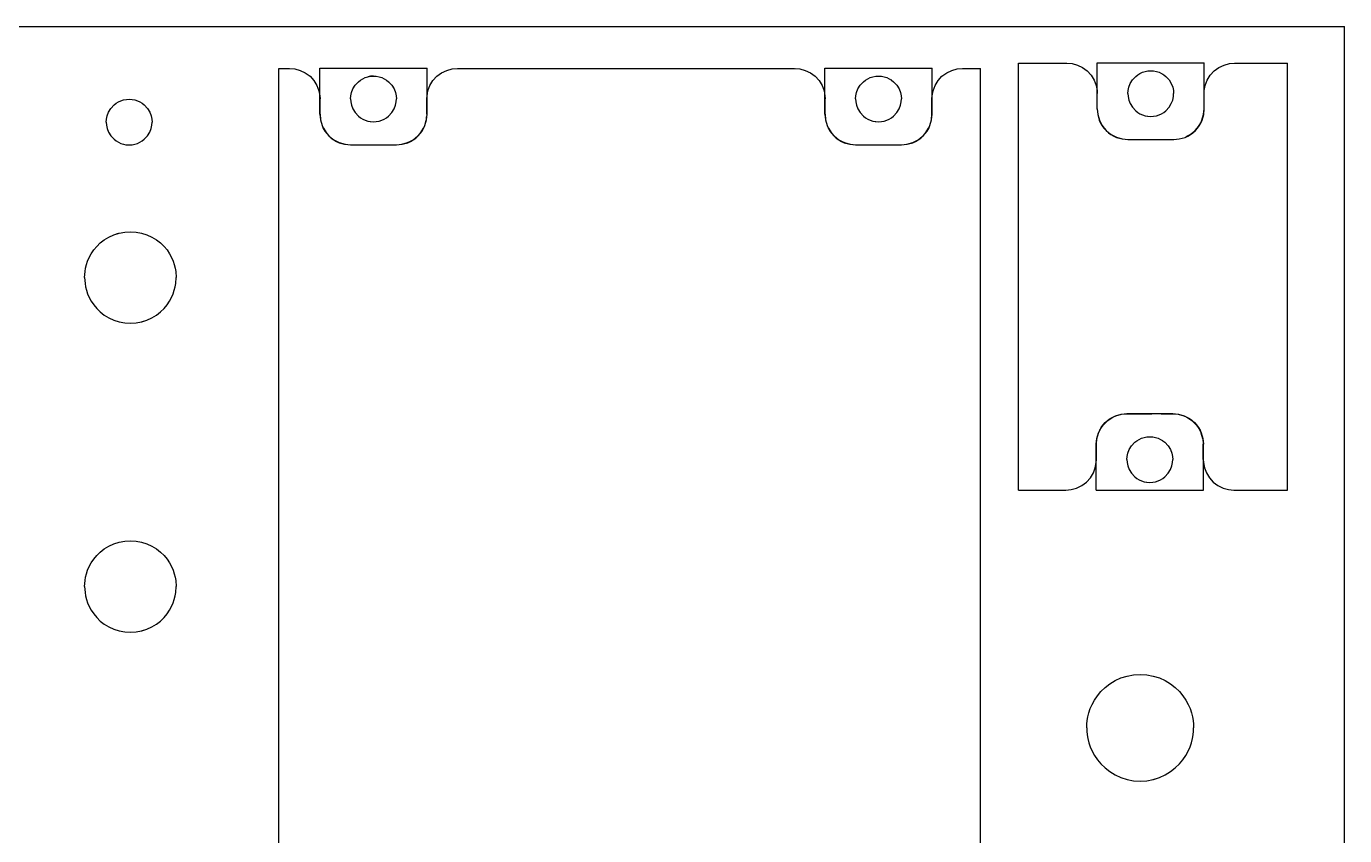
# Model space of a CAD drawing. Header units: millimetres. Extents: x -94 to 79, y -61 to 54.
# Drawn here: x -7.4 to 79, y 0.4 to 53.5 of the extents above; entities that cross this region are included whole.
import ezdxf

# ---------------------------------------------------------------- set-up
doc = ezdxf.new("R2010")
doc.units = ezdxf.units.MM
doc.linetypes.add('HIDDEN', pattern=[3, 2, -1])
doc.layers.add('HIDDEN', color=8, linetype='HIDDEN')
doc.layers.add('VISIBLE', color=7, linetype='Continuous')

msp = doc.modelspace()

# ---------------------------------------------------------------- linework, layer by layer
at = {"layer": 'HIDDEN', "flags": 128}
for points in [[(57.61, 51.104), (60.77, 51.104), (61.114, 51.074), (61.465, 50.979), (61.804, 50.816), (62.111, 50.587), (62.37, 50.304), (62.566, 49.983), (62.696, 49.643)], [(70.736, 50.816), (71.075, 50.979), (71.426, 51.074), (71.77, 51.104), (75.227, 51.104)], [(9.125, 50.755), (9.827, 50.755), (10.171, 50.725), (10.522, 50.63)], [(11.168, 50.238), (11.427, 49.954), (11.623, 49.633)], [(13.887, 49.175), (13.978, 49.412), (14.127, 49.655), (14.34, 49.885), (14.473, 49.988), (14.621, 50.078), (14.783, 50.153), (14.957, 50.208), (15.14, 50.243), (15.327, 50.255), (15.513, 50.243), (15.696, 50.208), (15.87, 50.153), (16.033, 50.078), (16.181, 49.988), (16.313, 49.885), (16.527, 49.655), (16.675, 49.412), (16.767, 49.175), (16.813, 48.954)], [(15.14, 50.243), (14.957, 50.208), (15.14, 50.243)], [(15.14, 50.243), (15.327, 50.255), (15.14, 50.243)], [(19.227, 49.954), (19.485, 50.238), (19.793, 50.467), (20.132, 50.63), (20.483, 50.725), (20.827, 50.755), (42.931, 50.755), (43.275, 50.725), (43.625, 50.63), (43.965, 50.467), (44.272, 50.238), (44.531, 49.954)], [(46.942, 48.954), (46.942, 48.954), (46.988, 49.175), (47.08, 49.412), (47.228, 49.655), (47.442, 49.885), (47.574, 49.988), (47.722, 50.078), (47.885, 50.153), (48.059, 50.208), (48.242, 50.243), (48.428, 50.255), (48.615, 50.243), (48.798, 50.208), (48.972, 50.153), (49.134, 50.078), (49.282, 49.988), (49.415, 49.885), (49.628, 49.655), (49.777, 49.412), (49.868, 49.175), (49.915, 48.954), (49.928, 48.755)], [(53.236, 50.63), (53.587, 50.725), (53.931, 50.755), (55.112, 50.755)], [(64.783, 49.303), (64.783, 49.303), (64.83, 49.524), (64.921, 49.761), (65.07, 50.004), (65.283, 50.234), (65.416, 50.337), (65.564, 50.428), (65.726, 50.502), (65.9, 50.558), (66.083, 50.592), (66.27, 50.604), (66.456, 50.592), (66.639, 50.558), (66.813, 50.502), (66.976, 50.428), (67.124, 50.337), (67.256, 50.234), (67.47, 50.004), (67.618, 49.761), (67.71, 49.524), (67.756, 49.303), (67.77, 49.104)], [(69.973, 49.983), (70.17, 50.304)], [(44.727, 49.633), (44.857, 49.294)], [(52.134, 49.633), (52.33, 49.954)], [(62.76, 49.304), (62.77, 49.104)], [(69.77, 49.104), (69.78, 49.304)], [(-1.668, 48.365), (-1.536, 48.468), (-1.388, 48.558)], [(-1.225, 48.633), (-1.051, 48.689), (-0.868, 48.723), (-0.682, 48.735), (-0.495, 48.723), (-0.312, 48.689), (-0.138, 48.633), (0.024, 48.558), (0.172, 48.468), (0.305, 48.365)], [(11.817, 48.954), (11.827, 48.755)], [(11.827, 47.755), (11.827, 48.755)], [(13.827, 48.755), (13.827, 48.755)], [(13.827, 48.755), (13.827, 48.755)], [(13.84, 48.954), (13.84, 48.954)], [(13.887, 49.175), (13.887, 49.175)], [(16.813, 48.954), (16.813, 48.954)], [(16.827, 48.755), (16.827, 48.755)], [(16.827, 48.755), (16.827, 48.755)], [(18.827, 48.755), (18.837, 48.954)], [(18.827, 47.755), (18.827, 48.755)], [(44.921, 48.954), (44.931, 48.755)], [(44.931, 47.755), (44.931, 48.755)], [(46.928, 48.755), (46.928, 48.755)], [(46.928, 48.755), (46.928, 48.755)], [(49.928, 48.755), (49.928, 48.755)], [(49.928, 48.755), (49.928, 48.755)], [(51.931, 48.755), (51.941, 48.954)], [(51.931, 47.755), (51.931, 48.755)], [(62.77, 48.104), (62.77, 49.104)], [(64.77, 49.104), (64.77, 49.104)], [(64.77, 49.104), (64.77, 49.104)], [(67.77, 49.104), (67.77, 49.104)], [(67.77, 49.104), (67.77, 49.104)], [(69.77, 48.104), (69.77, 49.104)], [(-2.122, 47.655), (-2.03, 47.892)], [(0.518, 48.135), (0.667, 47.892)], [(11.817, 47.745), (11.817, 47.745)], [(11.827, 47.755), (11.86, 47.391)], [(17.745, 45.978), (17.921, 46.081), (18.087, 46.202), (18.241, 46.34), (18.379, 46.494), (18.501, 46.66), (18.603, 46.836), (18.686, 47.018), (18.793, 47.391), (18.827, 47.755)], [(18.837, 47.745), (18.837, 47.745)], [(44.921, 47.745), (44.954, 47.381), (45.061, 47.008), (45.144, 46.826), (45.247, 46.65), (45.368, 46.484), (45.506, 46.33), (45.66, 46.192), (45.826, 46.071), (46.002, 45.968), (46.184, 45.885), (46.557, 45.778), (46.921, 45.745)], [(44.931, 47.755), (44.964, 47.391)], [(49.941, 45.745), (50.305, 45.778), (50.677, 45.885), (50.859, 45.968), (51.035, 46.071), (51.201, 46.192), (51.355, 46.33), (51.493, 46.484), (51.615, 46.65), (51.717, 46.826), (51.8, 47.008), (51.907, 47.381), (51.941, 47.745)], [(51.79, 47.018), (51.897, 47.391), (51.931, 47.755)], [(62.76, 48.094), (62.76, 48.094)], [(62.77, 48.104), (62.803, 47.74)], [(62.793, 47.73), (62.9, 47.358), (62.983, 47.175), (63.086, 47), (63.207, 46.833), (63.345, 46.68), (63.499, 46.541), (63.665, 46.42), (63.841, 46.318), (64.023, 46.235), (64.396, 46.127), (64.76, 46.094)], [(62.803, 47.74), (62.91, 47.368)], [(65.726, 47.706), (65.9, 47.65)], [(66.053, 47.621), (66.083, 47.616)], [(66.639, 47.65), (66.641, 47.651)], [(66.813, 47.706), (66.975, 47.781)], [(69.629, 47.368), (69.736, 47.74)], [(69.736, 47.74), (69.77, 48.104)], [(69.746, 47.73), (69.746, 47.73)], [(69.78, 48.094), (69.78, 48.094)], [(11.85, 47.381), (11.85, 47.381)], [(11.86, 47.391), (11.967, 47.018), (12.05, 46.836)], [(11.957, 47.008), (12.04, 46.826), (12.143, 46.65), (12.264, 46.484), (12.402, 46.33), (12.556, 46.192), (12.722, 46.071), (12.898, 45.968), (13.08, 45.885), (13.453, 45.778), (13.817, 45.745)], [(11.967, 47.018), (12.05, 46.836), (12.153, 46.66)], [(12.153, 46.66), (12.274, 46.494), (12.412, 46.34)], [(12.153, 46.66), (12.274, 46.494)], [(14.783, 47.356), (14.957, 47.301)], [(15.102, 47.274), (15.14, 47.266)], [(15.11, 47.272), (15.14, 47.266)], [(15.696, 47.301), (15.698, 47.301)], [(15.87, 47.356), (16.032, 47.431)], [(16.837, 45.745), (17.201, 45.778), (17.573, 45.885), (17.755, 45.968), (17.931, 46.071), (18.097, 46.192), (18.251, 46.33), (18.389, 46.484), (18.511, 46.65), (18.613, 46.826), (18.696, 47.008), (18.803, 47.381)], [(17.563, 45.895), (17.745, 45.978), (17.921, 46.081), (18.087, 46.202), (18.241, 46.34), (18.379, 46.494), (18.501, 46.66), (18.603, 46.836), (18.686, 47.018), (18.793, 47.391)], [(44.964, 47.391), (45.071, 47.018)], [(45.071, 47.018), (45.154, 46.836)], [(45.257, 46.66), (45.154, 46.836), (45.257, 46.66)], [(45.154, 46.836), (45.257, 46.66), (45.378, 46.494), (45.516, 46.34), (45.67, 46.202), (45.836, 46.081)], [(45.257, 46.66), (45.378, 46.494)], [(45.257, 46.66), (45.378, 46.494)], [(47.885, 47.356), (48.059, 47.301)], [(47.885, 47.356), (48.059, 47.301)], [(48.212, 47.272), (48.242, 47.266)], [(48.798, 47.301), (48.799, 47.301)], [(48.972, 47.356), (49.134, 47.431)], [(48.972, 47.356), (49.134, 47.431)], [(51.191, 46.202), (51.345, 46.34), (51.483, 46.494), (51.605, 46.66)], [(51.483, 46.494), (51.605, 46.66)], [(51.483, 46.494), (51.605, 46.66)], [(51.605, 46.66), (51.707, 46.836), (51.79, 47.018), (51.897, 47.391)], [(51.605, 46.66), (51.707, 46.836)], [(62.91, 47.368), (62.993, 47.185)], [(62.993, 47.185), (63.096, 47.01), (63.217, 46.843), (63.355, 46.69), (63.509, 46.551), (63.675, 46.43), (63.851, 46.328), (64.033, 46.245), (64.406, 46.137), (64.77, 46.104), (67.77, 46.104), (68.134, 46.137), (68.506, 46.245), (68.688, 46.328), (68.864, 46.43)], [(62.993, 47.185), (63.096, 47.01), (63.217, 46.843), (63.355, 46.69), (63.509, 46.551), (63.675, 46.43), (63.851, 46.328), (64.033, 46.245), (64.406, 46.137), (64.77, 46.104), (67.77, 46.104), (68.134, 46.137), (68.506, 46.245), (68.688, 46.328), (68.864, 46.43)], [(67.78, 46.094), (68.144, 46.127), (68.516, 46.235), (68.698, 46.318), (68.874, 46.42), (69.04, 46.541), (69.194, 46.68), (69.332, 46.833), (69.454, 47), (69.556, 47.175), (69.639, 47.358)], [(69.03, 46.551), (69.184, 46.69)], [(69.184, 46.69), (69.322, 46.843)], [(69.322, 46.843), (69.444, 47.01), (69.546, 47.185), (69.629, 47.368)], [(69.444, 47.01), (69.546, 47.185), (69.629, 47.368)], [(-1.225, 45.837), (-1.051, 45.781)], [(12.412, 46.34), (12.566, 46.202), (12.732, 46.081)], [(12.412, 46.34), (12.566, 46.202)], [(12.732, 46.081), (12.908, 45.978), (13.09, 45.895), (13.463, 45.788), (13.827, 45.755), (16.827, 45.755), (17.191, 45.788), (17.563, 45.895)], [(12.732, 46.081), (12.908, 45.978), (13.09, 45.895), (13.463, 45.788), (13.827, 45.755), (16.827, 45.755), (17.191, 45.788), (17.563, 45.895)], [(45.378, 46.494), (45.516, 46.34), (45.67, 46.202), (45.836, 46.081)], [(45.836, 46.081), (46.012, 45.978), (46.194, 45.895)], [(45.836, 46.081), (46.012, 45.978), (46.194, 45.895)], [(45.836, 46.081), (46.012, 45.978), (46.194, 45.895)], [(45.836, 46.081), (46.012, 45.978), (46.194, 45.895)], [(46.194, 45.895), (46.567, 45.788), (46.931, 45.755), (49.931, 45.755), (50.295, 45.788), (50.667, 45.895)], [(46.194, 45.895), (46.567, 45.788), (46.931, 45.755), (49.931, 45.755), (50.295, 45.788), (50.667, 45.895)], [(50.667, 45.895), (50.849, 45.978), (51.025, 46.081), (51.191, 46.202)], [(50.849, 45.978), (51.025, 46.081), (51.191, 46.202)], [(51.345, 46.34), (51.483, 46.494)], [(64.76, 46.094), (64.76, 46.094)], [(64.76, 46.094), (67.78, 46.094)], [(67.78, 46.094), (67.78, 46.094)], [(68.864, 46.43), (69.03, 46.551)], [(-0.898, 45.752), (-0.868, 45.747)], [(-0.312, 45.781), (-0.311, 45.782)], [(13.817, 45.745), (13.817, 45.745)], [(13.817, 45.745), (16.837, 45.745)], [(16.837, 45.745), (16.837, 45.745)], [(46.921, 45.745), (46.921, 45.745)], [(46.921, 45.745), (49.941, 45.745)], [(49.941, 45.745), (49.941, 45.745)], [(-3.004, 38.847), (-2.807, 39.083), (-2.576, 39.308), (-2.312, 39.514), (-2.015, 39.694), (-1.691, 39.844), (-1.342, 39.955), (-0.977, 40.024), (-0.604, 40.047)], [(-0.23, 40.024), (0.135, 39.955), (0.483, 39.844), (0.808, 39.694), (1.104, 39.514), (1.369, 39.308)], [(1.6, 39.083), (1.796, 38.847)], [(-3.405, 38.122), (-3.3, 38.362), (-3.168, 38.605)], [(-3.577, 37.446), (-3.54, 37.661)], [(2.333, 37.661), (2.37, 37.446)], [(-1.342, 34.14), (-0.977, 34.071)], [(0.135, 34.14), (0.138, 34.141)], [(0.483, 34.251), (0.808, 34.4)], [(63.159, 27.365), (63.298, 27.518), (63.451, 27.657), (63.618, 27.778), (63.793, 27.881)], [(63.159, 27.365), (63.298, 27.518), (63.451, 27.657)], [(63.451, 27.657), (63.618, 27.778)], [(63.451, 27.657), (63.618, 27.778)], [(63.609, 27.789), (63.783, 27.891)], [(63.618, 27.778), (63.793, 27.881), (63.976, 27.964)], [(63.618, 27.778), (63.793, 27.881), (63.976, 27.964)], [(63.793, 27.881), (63.976, 27.964)], [(63.793, 27.881), (63.976, 27.964)], [(63.827, 27.911), (63.966, 27.974)], [(63.976, 27.964), (64.348, 28.071), (64.712, 28.104), (67.712, 28.104), (68.076, 28.071)], [(63.976, 27.964), (64.348, 28.071)], [(63.976, 27.964), (64.348, 28.071)], [(64.348, 28.071), (64.712, 28.104), (67.712, 28.104), (68.076, 28.071), (68.448, 27.964)], [(68.076, 28.071), (68.448, 27.964)], [(68.076, 28.071), (68.448, 27.964)], [(68.448, 27.964), (68.631, 27.881)], [(68.448, 27.964), (68.631, 27.881)], [(68.448, 27.964), (68.631, 27.881)], [(68.448, 27.964), (68.631, 27.881)], [(68.631, 27.881), (68.806, 27.778)], [(68.631, 27.881), (68.806, 27.778)], [(68.631, 27.881), (68.806, 27.778)], [(68.631, 27.881), (68.806, 27.778)], [(68.641, 27.891), (68.768, 27.816)], [(68.806, 27.778), (68.973, 27.657), (69.126, 27.518)], [(68.806, 27.778), (68.973, 27.657), (68.806, 27.778)], [(68.816, 27.788), (68.955, 27.687)], [(62.712, 26.104), (62.745, 26.468), (62.852, 26.84)], [(62.745, 26.468), (62.852, 26.84)], [(62.852, 26.84), (62.935, 27.023), (63.038, 27.199)], [(62.852, 26.84), (62.935, 27.023)], [(62.852, 26.84), (62.935, 27.023)], [(62.925, 27.033), (63, 27.16)], [(62.935, 27.023), (63.038, 27.199)], [(62.935, 27.023), (63.038, 27.199)], [(63.028, 27.208), (63.129, 27.348)], [(63.038, 27.199), (63.159, 27.365)], [(63.038, 27.199), (63.159, 27.365)], [(63.038, 27.199), (63.159, 27.365)], [(69.126, 27.518), (69.265, 27.365), (69.386, 27.199)], [(69.126, 27.518), (69.265, 27.365)], [(69.265, 27.365), (69.386, 27.199)], [(69.265, 27.365), (69.386, 27.199)], [(69.386, 27.199), (69.489, 27.023)], [(69.386, 27.199), (69.489, 27.023)], [(69.386, 27.199), (69.489, 27.023)], [(69.386, 27.199), (69.489, 27.023)], [(69.397, 27.207), (69.499, 27.033)], [(69.489, 27.023), (69.572, 26.84), (69.679, 26.468), (69.572, 26.84)], [(69.489, 27.023), (69.572, 26.84)], [(69.489, 27.023), (69.572, 26.84)], [(69.519, 26.989), (69.582, 26.85)], [(62.712, 25.104), (62.712, 26.104)], [(64.725, 25.303), (64.772, 25.524), (64.864, 25.761), (65.012, 26.004), (65.226, 26.234), (65.358, 26.337), (65.506, 26.428), (65.669, 26.502), (65.843, 26.558), (66.025, 26.592), (66.212, 26.604), (66.399, 26.592), (66.581, 26.558), (66.755, 26.502), (66.918, 26.428), (67.066, 26.337), (67.198, 26.234), (67.412, 26.004), (67.56, 25.761), (67.652, 25.524), (67.699, 25.303), (67.712, 25.104)], [(69.679, 26.468), (69.712, 26.104)], [(69.712, 25.104), (69.712, 26.104)], [(62.702, 24.904), (62.712, 25.104)], [(64.712, 25.104), (64.712, 25.104)], [(64.712, 25.104), (64.712, 25.104)], [(64.725, 25.303), (64.725, 25.303)], [(67.712, 25.104), (67.712, 25.104)], [(67.712, 25.104), (67.712, 25.104)], [(69.712, 25.104), (69.722, 24.904)], [(65.669, 23.706), (65.843, 23.65)], [(65.995, 23.621), (66.025, 23.616)], [(66.581, 23.65), (66.583, 23.651)], [(66.755, 23.706), (66.918, 23.781)], [(62.702, 23.094), (69.722, 23.094)], [(71.017, 23.229), (71.368, 23.134)], [(-2.807, 18.811), (-2.576, 19.035)], [(-2.312, 19.241), (-2.015, 19.422), (-1.691, 19.571), (-1.342, 19.683)], [(-0.977, 19.751), (-0.604, 19.775)], [(-0.23, 19.751), (0.135, 19.683), (0.483, 19.571), (0.808, 19.422), (1.104, 19.241), (1.369, 19.035)], [(-3.3, 18.089), (-3.168, 18.333), (-3.004, 18.575)], [(2.093, 18.089), (2.197, 17.849)], [(2.333, 17.389), (2.37, 17.173), (2.396, 16.775)], [(-1.342, 13.867), (-0.977, 13.798)], [(0.135, 13.867), (0.138, 13.868)], [(0.483, 13.979), (0.808, 14.128)], [(63.585, 10.392), (63.931, 10.603), (64.31, 10.777)], [(64.717, 10.907), (65.143, 10.988), (65.578, 11.015), (66.014, 10.988), (66.44, 10.907)], [(66.846, 10.777), (67.225, 10.603), (67.571, 10.392), (67.88, 10.152)], [(62.778, 9.615), (63.008, 9.89), (63.277, 10.152)], [(68.149, 9.89), (68.378, 9.615), (68.569, 9.332)], [(62.31, 8.768), (62.432, 9.049)], [(68.724, 9.049), (68.846, 8.768)], [(62.109, 7.98), (62.152, 8.231), (62.218, 8.495)], [(66.846, 4.253), (67.225, 4.427)], [(64.717, 4.123), (65.143, 4.042)], [(66.44, 4.123), (66.444, 4.124)]]:
    msp.add_lwpolyline(points, dxfattribs=at)
at = {"layer": 'VISIBLE'}
for p, q in [((-93.822, 53.515), (78.978, 53.515)), ((-93.822, 53.515), (78.978, 53.515)), ((78.978, -49.885), (78.978, 53.515)), ((57.61, 23.104), (57.61, 51.104)), ((57.61, 51.104), (60.77, 51.104)), ((60.77, 51.104), (61.114, 51.074)), ((61.114, 51.074), (61.465, 50.979)), ((61.465, 50.979), (61.804, 50.816)), ((62.76, 48.094), (62.76, 51.114)), ((62.76, 51.114), (69.78, 51.114)), ((62.76, 51.114), (69.78, 51.114)), ((69.78, 48.094), (69.78, 51.114)), ((70.736, 50.816), (71.075, 50.979)), ((70.736, 50.816), (71.075, 50.979)), ((71.075, 50.979), (71.426, 51.074)), ((71.075, 50.979), (71.426, 51.074)), ((71.426, 51.074), (71.77, 51.104)), ((71.77, 51.104), (75.227, 51.104)), ((75.227, 23.104), (75.227, 51.104)), ((9.125, -57.721), (9.125, 50.755)), ((9.125, 50.755), (9.827, 50.755)), ((9.827, 50.755), (10.171, 50.725)), ((10.171, 50.725), (10.522, 50.63)), ((10.522, 50.63), (10.861, 50.467)), ((10.861, 50.467), (11.168, 50.238)), ((11.168, 50.238), (11.427, 49.954)), ((11.817, 47.745), (11.817, 50.765)), ((11.817, 50.765), (18.837, 50.765)), ((11.817, 50.765), (18.837, 50.765)), ((14.621, 50.078), (14.783, 50.153)), ((14.783, 50.153), (14.957, 50.208)), ((14.783, 50.153), (14.957, 50.208)), ((14.957, 50.208), (15.14, 50.243)), ((14.957, 50.208), (15.14, 50.243)), ((15.14, 50.243), (15.327, 50.255)), ((15.14, 50.243), (15.327, 50.255)), ((15.327, 50.255), (15.513, 50.243)), ((15.513, 50.243), (15.696, 50.208)), ((15.696, 50.208), (15.87, 50.153)), ((15.696, 50.208), (15.87, 50.153)), ((15.87, 50.153), (16.033, 50.078)), ((15.87, 50.153), (16.033, 50.078)), ((18.837, 47.745), (18.837, 50.765)), ((19.227, 49.954), (19.485, 50.238)), ((19.485, 50.238), (19.793, 50.467)), ((19.793, 50.467), (20.132, 50.63)), ((19.793, 50.467), (20.132, 50.63)), ((20.132, 50.63), (20.483, 50.725)), ((20.132, 50.63), (20.483, 50.725)), ((20.483, 50.725), (20.827, 50.755)), ((20.827, 50.755), (42.931, 50.755)), ((42.931, 50.755), (43.275, 50.725)), ((43.275, 50.725), (43.625, 50.63)), ((43.625, 50.63), (43.965, 50.467)), ((43.965, 50.467), (44.272, 50.238)), ((44.272, 50.238), (44.531, 49.954)), ((44.921, 47.745), (44.921, 50.765)), ((44.921, 50.765), (51.941, 50.765)), ((44.921, 50.765), (51.941, 50.765)), ((47.722, 50.078), (47.885, 50.153)), ((47.885, 50.153), (48.059, 50.208)), ((47.885, 50.153), (48.059, 50.208)), ((48.059, 50.208), (48.242, 50.243)), ((48.059, 50.208), (48.242, 50.243)), ((48.242, 50.243), (48.428, 50.255)), ((48.242, 50.243), (48.428, 50.255)), ((48.428, 50.255), (48.615, 50.243)), ((48.615, 50.243), (48.798, 50.208)), ((48.798, 50.208), (48.972, 50.153)), ((48.798, 50.208), (48.972, 50.153)), ((48.972, 50.153), (49.134, 50.078)), ((48.972, 50.153), (49.134, 50.078)), ((51.941, 47.745), (51.941, 50.765)), ((52.33, 49.954), (52.589, 50.238)), ((52.589, 50.238), (52.897, 50.467)), ((52.897, 50.467), (53.236, 50.63)), ((52.897, 50.467), (53.236, 50.63)), ((53.236, 50.63), (53.587, 50.725)), ((53.236, 50.63), (53.587, 50.725)), ((53.587, 50.725), (53.931, 50.755)), ((53.931, 50.755), (55.112, 50.755)), ((55.112, -57.721), (55.112, 50.755)), ((61.804, 50.816), (62.111, 50.587)), ((62.111, 50.587), (62.37, 50.304)), ((62.37, 50.304), (62.566, 49.983)), ((62.37, 50.304), (62.566, 49.983)), ((65.07, 50.004), (65.283, 50.234)), ((65.283, 50.234), (65.416, 50.337)), ((65.416, 50.337), (65.564, 50.428)), ((65.564, 50.428), (65.726, 50.502)), ((65.726, 50.502), (65.9, 50.558)), ((65.726, 50.502), (65.9, 50.558)), ((65.9, 50.558), (66.083, 50.592)), ((65.9, 50.558), (66.083, 50.592)), ((66.083, 50.592), (66.27, 50.604)), ((66.083, 50.592), (66.27, 50.604)), ((66.27, 50.604), (66.456, 50.592)), ((66.456, 50.592), (66.639, 50.558)), ((66.639, 50.558), (66.813, 50.502)), ((66.639, 50.558), (66.813, 50.502)), ((66.813, 50.502), (66.976, 50.428)), ((66.813, 50.502), (66.976, 50.428)), ((66.976, 50.428), (67.124, 50.337)), ((67.124, 50.337), (67.256, 50.234)), ((67.256, 50.234), (67.47, 50.004)), ((69.973, 49.983), (70.17, 50.304)), ((70.17, 50.304), (70.428, 50.587)), ((70.428, 50.587), (70.736, 50.816)), ((11.427, 49.954), (11.623, 49.633)), ((11.427, 49.954), (11.623, 49.633)), ((11.623, 49.633), (11.753, 49.294)), ((11.623, 49.633), (11.753, 49.294)), ((11.753, 49.294), (11.817, 48.954)), ((13.887, 49.175), (13.978, 49.412)), ((13.978, 49.412), (14.127, 49.655)), ((14.127, 49.655), (14.34, 49.885)), ((14.34, 49.885), (14.473, 49.988)), ((14.473, 49.988), (14.621, 50.078)), ((16.033, 50.078), (16.181, 49.988)), ((16.181, 49.988), (16.313, 49.885)), ((16.313, 49.885), (16.527, 49.655)), ((16.527, 49.655), (16.675, 49.412)), ((16.675, 49.412), (16.767, 49.175)), ((18.837, 48.954), (18.901, 49.294)), ((18.901, 49.294), (19.03, 49.633)), ((19.03, 49.633), (19.227, 49.954)), ((44.531, 49.954), (44.727, 49.633)), ((44.531, 49.954), (44.727, 49.633)), ((44.727, 49.633), (44.857, 49.294)), ((44.727, 49.633), (44.857, 49.294)), ((44.857, 49.294), (44.921, 48.954)), ((46.988, 49.175), (47.08, 49.412)), ((47.08, 49.412), (47.228, 49.655)), ((47.228, 49.655), (47.442, 49.885)), ((47.442, 49.885), (47.574, 49.988)), ((47.574, 49.988), (47.722, 50.078)), ((49.134, 50.078), (49.282, 49.988)), ((49.282, 49.988), (49.415, 49.885)), ((49.415, 49.885), (49.628, 49.655)), ((49.628, 49.655), (49.777, 49.412)), ((49.777, 49.412), (49.868, 49.175)), ((51.941, 48.954), (52.005, 49.294)), ((52.005, 49.294), (52.134, 49.633)), ((52.134, 49.633), (52.33, 49.954)), ((62.566, 49.983), (62.696, 49.643)), ((62.566, 49.983), (62.696, 49.643)), ((62.696, 49.643), (62.76, 49.304)), ((64.77, 49.104), (64.783, 49.303)), ((64.783, 49.303), (64.83, 49.524)), ((64.83, 49.524), (64.921, 49.761)), ((64.921, 49.761), (65.07, 50.004)), ((67.47, 50.004), (67.618, 49.761)), ((67.618, 49.761), (67.71, 49.524)), ((67.71, 49.524), (67.756, 49.303)), ((67.756, 49.303), (67.77, 49.104)), ((69.78, 49.304), (69.844, 49.643)), ((69.844, 49.643), (69.973, 49.983)), ((-1.668, 48.365), (-1.536, 48.468)), ((-1.536, 48.468), (-1.388, 48.558)), ((-1.388, 48.558), (-1.225, 48.633)), ((-1.225, 48.633), (-1.051, 48.689)), ((-1.225, 48.633), (-1.051, 48.689)), ((-1.051, 48.689), (-0.868, 48.723)), ((-1.051, 48.689), (-0.868, 48.723)), ((-0.868, 48.723), (-0.682, 48.735)), ((-0.868, 48.723), (-0.682, 48.735)), ((-0.682, 48.735), (-0.495, 48.723)), ((-0.495, 48.723), (-0.312, 48.689)), ((-0.312, 48.689), (-0.138, 48.633)), ((-0.312, 48.689), (-0.138, 48.633)), ((-0.138, 48.633), (0.024, 48.558)), ((-0.138, 48.633), (0.024, 48.558)), ((0.024, 48.558), (0.172, 48.468)), ((0.172, 48.468), (0.305, 48.365)), ((13.827, 48.755), (13.84, 48.954)), ((13.827, 48.755), (13.84, 48.555)), ((13.84, 48.954), (13.887, 49.175)), ((13.84, 48.555), (13.887, 48.335)), ((13.84, 48.555), (13.887, 48.335)), ((16.767, 49.175), (16.813, 48.954)), ((16.767, 48.335), (16.813, 48.555)), ((16.767, 48.335), (16.813, 48.555)), ((16.813, 48.954), (16.827, 48.755)), ((16.813, 48.555), (16.827, 48.755)), ((46.928, 48.755), (46.942, 48.954)), ((46.928, 48.755), (46.942, 48.555)), ((46.942, 48.954), (46.988, 49.175)), ((46.942, 48.555), (46.988, 48.335)), ((46.942, 48.555), (46.988, 48.335)), ((49.868, 49.175), (49.915, 48.954)), ((49.868, 48.335), (49.915, 48.555)), ((49.915, 48.954), (49.928, 48.755)), ((49.915, 48.555), (49.928, 48.755)), ((64.77, 49.104), (64.783, 48.905)), ((64.783, 48.905), (64.83, 48.684)), ((64.783, 48.905), (64.83, 48.684)), ((64.83, 48.684), (64.921, 48.447)), ((64.83, 48.684), (64.921, 48.447)), ((64.921, 48.447), (65.07, 48.204)), ((64.921, 48.447), (65.07, 48.204)), ((67.47, 48.204), (67.618, 48.447)), ((67.47, 48.204), (67.618, 48.447)), ((67.618, 48.447), (67.71, 48.684)), ((67.618, 48.447), (67.71, 48.684)), ((67.71, 48.684), (67.756, 48.905)), ((67.71, 48.684), (67.756, 48.905)), ((67.756, 48.905), (67.77, 49.104)), ((-2.168, 47.434), (-2.122, 47.655)), ((-2.122, 47.655), (-2.03, 47.892)), ((-2.03, 47.892), (-1.882, 48.135)), ((-1.882, 48.135), (-1.668, 48.365)), ((0.305, 48.365), (0.518, 48.135)), ((0.518, 48.135), (0.667, 47.892)), ((0.667, 47.892), (0.758, 47.655)), ((0.758, 47.655), (0.805, 47.434)), ((11.817, 47.745), (11.85, 47.381)), ((13.887, 48.335), (13.978, 48.097)), ((13.887, 48.335), (13.978, 48.097)), ((13.978, 48.097), (14.127, 47.855)), ((13.978, 48.097), (14.127, 47.855)), ((14.127, 47.855), (14.34, 47.624)), ((14.127, 47.855), (14.34, 47.624)), ((14.34, 47.624), (14.473, 47.522)), ((14.34, 47.624), (14.473, 47.522)), ((14.473, 47.522), (14.621, 47.431)), ((14.473, 47.522), (14.621, 47.431)), ((16.033, 47.431), (16.181, 47.522)), ((16.033, 47.431), (16.181, 47.522)), ((16.181, 47.522), (16.313, 47.624)), ((16.181, 47.522), (16.313, 47.624)), ((16.313, 47.624), (16.527, 47.855)), ((16.313, 47.624), (16.527, 47.855)), ((16.527, 47.855), (16.675, 48.097)), ((16.527, 47.855), (16.675, 48.097)), ((16.675, 48.097), (16.767, 48.335)), ((16.675, 48.097), (16.767, 48.335)), ((18.803, 47.381), (18.837, 47.745)), ((44.921, 47.745), (44.954, 47.381)), ((46.988, 48.335), (47.08, 48.097)), ((46.988, 48.335), (47.08, 48.097)), ((47.08, 48.097), (47.228, 47.855)), ((47.08, 48.097), (47.228, 47.855)), ((47.228, 47.855), (47.442, 47.624)), ((47.228, 47.855), (47.442, 47.624)), ((47.442, 47.624), (47.574, 47.522)), ((47.442, 47.624), (47.574, 47.522)), ((47.574, 47.522), (47.722, 47.431)), ((47.574, 47.522), (47.722, 47.431)), ((49.134, 47.431), (49.282, 47.522)), ((49.134, 47.431), (49.282, 47.522)), ((49.282, 47.522), (49.415, 47.624)), ((49.282, 47.522), (49.415, 47.624)), ((49.415, 47.624), (49.628, 47.855)), ((49.415, 47.624), (49.628, 47.855)), ((49.628, 47.855), (49.777, 48.097)), ((49.628, 47.855), (49.777, 48.097)), ((49.777, 48.097), (49.868, 48.335)), ((49.777, 48.097), (49.868, 48.335)), ((51.907, 47.381), (51.941, 47.745)), ((62.76, 48.094), (62.793, 47.73)), ((62.793, 47.73), (62.9, 47.358)), ((65.07, 48.204), (65.283, 47.974)), ((65.07, 48.204), (65.283, 47.974)), ((65.283, 47.974), (65.416, 47.871)), ((65.283, 47.974), (65.416, 47.871)), ((65.416, 47.871), (65.564, 47.781)), ((65.416, 47.871), (65.564, 47.781)), ((65.564, 47.781), (65.726, 47.706)), ((65.564, 47.781), (65.726, 47.706)), ((65.726, 47.706), (65.9, 47.65)), ((65.726, 47.706), (65.726, 47.706)), ((65.726, 47.706), (65.9, 47.65)), ((65.9, 47.65), (66.083, 47.616)), ((65.9, 47.65), (66.053, 47.621)), ((65.9, 47.65), (66.083, 47.616)), ((66.083, 47.616), (66.27, 47.604)), ((66.083, 47.616), (66.27, 47.604)), ((66.083, 47.616), (66.27, 47.604)), ((66.27, 47.604), (66.456, 47.616)), ((66.27, 47.604), (66.456, 47.616)), ((66.456, 47.616), (66.639, 47.65)), ((66.456, 47.616), (66.639, 47.65)), ((66.639, 47.65), (66.813, 47.706)), ((66.639, 47.65), (66.813, 47.706)), ((66.641, 47.651), (66.813, 47.706)), ((66.813, 47.706), (66.976, 47.781)), ((66.813, 47.706), (66.976, 47.781)), ((66.975, 47.781), (66.976, 47.781)), ((66.976, 47.781), (67.124, 47.871)), ((66.976, 47.781), (67.124, 47.871)), ((67.124, 47.871), (67.256, 47.974)), ((67.124, 47.871), (67.256, 47.974)), ((67.256, 47.974), (67.47, 48.204)), ((67.256, 47.974), (67.47, 48.204)), ((69.639, 47.358), (69.746, 47.73)), ((69.639, 47.358), (69.746, 47.73)), ((69.746, 47.73), (69.78, 48.094)), ((-2.182, 47.235), (-2.168, 47.434)), ((-2.182, 47.235), (-2.168, 47.036)), ((-2.168, 47.036), (-2.122, 46.815)), ((-2.122, 46.815), (-2.03, 46.578)), ((-2.122, 46.815), (-2.03, 46.578)), ((0.667, 46.578), (0.758, 46.815)), ((0.758, 46.815), (0.805, 47.036)), ((0.805, 47.434), (0.818, 47.235)), ((0.805, 47.036), (0.818, 47.235)), ((11.85, 47.381), (11.957, 47.008)), ((11.957, 47.008), (12.04, 46.826)), ((11.957, 47.008), (12.04, 46.826)), ((12.04, 46.826), (12.143, 46.65)), ((12.04, 46.826), (12.143, 46.65)), ((14.621, 47.431), (14.783, 47.356)), ((14.621, 47.431), (14.783, 47.356)), ((14.783, 47.356), (14.783, 47.356)), ((14.783, 47.356), (14.957, 47.301)), ((14.783, 47.356), (14.957, 47.301)), ((14.957, 47.301), (15.14, 47.266)), ((14.957, 47.301), (15.102, 47.274)), ((14.957, 47.301), (15.11, 47.272)), ((14.957, 47.301), (15.14, 47.266)), ((14.957, 47.301), (15.14, 47.266)), ((15.14, 47.266), (15.327, 47.255)), ((15.14, 47.266), (15.327, 47.255)), ((15.14, 47.266), (15.327, 47.255)), ((15.14, 47.266), (15.327, 47.255)), ((15.14, 47.266), (15.327, 47.255)), ((15.327, 47.255), (15.513, 47.266)), ((15.327, 47.255), (15.513, 47.266)), ((15.513, 47.266), (15.696, 47.301)), ((15.513, 47.266), (15.696, 47.301)), ((15.696, 47.301), (15.87, 47.356)), ((15.696, 47.301), (15.87, 47.356)), ((15.698, 47.301), (15.87, 47.356)), ((15.87, 47.356), (16.033, 47.431)), ((15.87, 47.356), (16.033, 47.431)), ((16.032, 47.431), (16.033, 47.431)), ((18.511, 46.65), (18.613, 46.826)), ((18.511, 46.65), (18.613, 46.826)), ((18.613, 46.826), (18.696, 47.008)), ((18.613, 46.826), (18.696, 47.008)), ((18.696, 47.008), (18.803, 47.381)), ((18.696, 47.008), (18.803, 47.381)), ((44.954, 47.381), (45.061, 47.008)), ((45.061, 47.008), (45.144, 46.826)), ((45.061, 47.008), (45.144, 46.826)), ((45.144, 46.826), (45.247, 46.65)), ((45.144, 46.826), (45.247, 46.65)), ((47.722, 47.431), (47.885, 47.356)), ((47.722, 47.431), (47.885, 47.356)), ((47.722, 47.431), (47.885, 47.356)), ((47.722, 47.431), (47.885, 47.356)), ((47.722, 47.431), (47.885, 47.356)), ((47.885, 47.356), (47.885, 47.356)), ((47.885, 47.356), (48.059, 47.301)), ((47.885, 47.356), (48.059, 47.301)), ((47.885, 47.356), (48.059, 47.301)), ((47.885, 47.356), (48.059, 47.301)), ((48.059, 47.301), (48.242, 47.266)), ((48.059, 47.301), (48.212, 47.272)), ((48.059, 47.301), (48.242, 47.266)), ((48.242, 47.266), (48.428, 47.255)), ((48.242, 47.266), (48.428, 47.255)), ((48.242, 47.266), (48.428, 47.255)), ((48.428, 47.255), (48.615, 47.266)), ((48.428, 47.255), (48.615, 47.266)), ((48.615, 47.266), (48.798, 47.301)), ((48.615, 47.266), (48.798, 47.301)), ((48.798, 47.301), (48.972, 47.356)), ((48.798, 47.301), (48.972, 47.356)), ((48.798, 47.301), (48.972, 47.356)), ((48.798, 47.301), (48.972, 47.356)), ((48.799, 47.301), (48.972, 47.356)), ((48.972, 47.356), (49.134, 47.431)), ((48.972, 47.356), (49.134, 47.431)), ((49.134, 47.431), (49.134, 47.431)), ((49.134, 47.431), (49.134, 47.431)), ((51.615, 46.65), (51.717, 46.826)), ((51.615, 46.65), (51.717, 46.826)), ((51.717, 46.826), (51.8, 47.008)), ((51.717, 46.826), (51.8, 47.008)), ((51.8, 47.008), (51.907, 47.381)), ((51.8, 47.008), (51.907, 47.381)), ((62.9, 47.358), (62.983, 47.175)), ((62.9, 47.358), (62.983, 47.175)), ((62.983, 47.175), (63.086, 47)), ((62.983, 47.175), (63.086, 47)), ((63.086, 47), (63.207, 46.833)), ((63.086, 47), (63.207, 46.833)), ((63.207, 46.833), (63.345, 46.68)), ((63.345, 46.68), (63.499, 46.541)), ((69.04, 46.541), (69.194, 46.68)), ((69.04, 46.541), (69.194, 46.68)), ((69.194, 46.68), (69.332, 46.833)), ((69.332, 46.833), (69.454, 47)), ((69.454, 47), (69.556, 47.175)), ((69.454, 47), (69.556, 47.175)), ((69.556, 47.175), (69.639, 47.358)), ((69.556, 47.175), (69.639, 47.358)), ((-2.03, 46.578), (-1.882, 46.335)), ((-2.03, 46.578), (-1.882, 46.335)), ((-1.882, 46.335), (-1.668, 46.105)), ((-1.668, 46.105), (-1.536, 46.002)), ((-1.668, 46.105), (-1.536, 46.002)), ((-1.536, 46.002), (-1.388, 45.911)), ((-1.536, 46.002), (-1.388, 45.911)), ((-1.388, 45.911), (-1.225, 45.837)), ((-1.388, 45.911), (-1.225, 45.837)), ((-1.225, 45.837), (-1.051, 45.781)), ((-1.225, 45.837), (-1.225, 45.837)), ((-1.225, 45.837), (-1.051, 45.781)), ((-0.312, 45.781), (-0.138, 45.837)), ((-0.312, 45.781), (-0.138, 45.837)), ((-0.311, 45.782), (-0.138, 45.837)), ((-0.138, 45.837), (0.024, 45.911)), ((-0.138, 45.837), (0.024, 45.911)), ((0.024, 45.911), (0.172, 46.002)), ((0.172, 46.002), (0.305, 46.105)), ((0.305, 46.105), (0.518, 46.335)), ((0.518, 46.335), (0.667, 46.578)), ((12.143, 46.65), (12.264, 46.484)), ((12.143, 46.65), (12.264, 46.484)), ((12.264, 46.484), (12.402, 46.33)), ((12.402, 46.33), (12.556, 46.192)), ((12.556, 46.192), (12.722, 46.071)), ((12.722, 46.071), (12.898, 45.968)), ((12.722, 46.071), (12.898, 45.968)), ((12.898, 45.968), (13.08, 45.885)), ((12.898, 45.968), (13.08, 45.885)), ((13.08, 45.885), (13.453, 45.778)), ((13.08, 45.885), (13.453, 45.778)), ((17.201, 45.778), (17.573, 45.885)), ((17.573, 45.885), (17.755, 45.968)), ((17.573, 45.885), (17.755, 45.968)), ((17.755, 45.968), (17.931, 46.071)), ((17.755, 45.968), (17.931, 46.071)), ((17.931, 46.071), (18.097, 46.192)), ((17.931, 46.071), (18.097, 46.192)), ((18.097, 46.192), (18.251, 46.33)), ((18.251, 46.33), (18.389, 46.484)), ((18.389, 46.484), (18.511, 46.65)), ((45.247, 46.65), (45.368, 46.484)), ((45.247, 46.65), (45.368, 46.484)), ((45.368, 46.484), (45.506, 46.33)), ((45.506, 46.33), (45.66, 46.192)), ((45.66, 46.192), (45.826, 46.071)), ((45.826, 46.071), (46.002, 45.968)), ((45.826, 46.071), (46.002, 45.968)), ((46.002, 45.968), (46.184, 45.885)), ((46.002, 45.968), (46.184, 45.885)), ((46.184, 45.885), (46.557, 45.778)), ((46.184, 45.885), (46.557, 45.778)), ((50.305, 45.778), (50.677, 45.885)), ((50.677, 45.885), (50.859, 45.968)), ((50.677, 45.885), (50.859, 45.968)), ((50.859, 45.968), (51.035, 46.071)), ((50.859, 45.968), (51.035, 46.071)), ((51.035, 46.071), (51.201, 46.192)), ((51.035, 46.071), (51.201, 46.192)), ((51.201, 46.192), (51.355, 46.33)), ((51.355, 46.33), (51.493, 46.484)), ((51.493, 46.484), (51.615, 46.65)), ((63.499, 46.541), (63.665, 46.42)), ((63.665, 46.42), (63.841, 46.318)), ((63.665, 46.42), (63.841, 46.318)), ((63.841, 46.318), (64.023, 46.235)), ((63.841, 46.318), (64.023, 46.235)), ((64.023, 46.235), (64.396, 46.127)), ((64.023, 46.235), (64.396, 46.127)), ((64.396, 46.127), (64.76, 46.094)), ((64.76, 46.094), (67.78, 46.094)), ((67.78, 46.094), (68.144, 46.127)), ((68.144, 46.127), (68.516, 46.235)), ((68.516, 46.235), (68.698, 46.318)), ((68.516, 46.235), (68.698, 46.318)), ((68.698, 46.318), (68.874, 46.42)), ((68.698, 46.318), (68.874, 46.42)), ((68.874, 46.42), (69.04, 46.541)), ((68.874, 46.42), (69.04, 46.541)), ((-1.051, 45.781), (-0.868, 45.747)), ((-1.051, 45.781), (-0.898, 45.752)), ((-1.051, 45.781), (-0.868, 45.747)), ((-0.868, 45.747), (-0.682, 45.735)), ((-0.868, 45.747), (-0.682, 45.735)), ((-0.868, 45.747), (-0.682, 45.735)), ((-0.682, 45.735), (-0.495, 45.747)), ((-0.682, 45.735), (-0.495, 45.747)), ((-0.495, 45.747), (-0.312, 45.781)), ((-0.495, 45.747), (-0.312, 45.781)), ((13.453, 45.778), (13.817, 45.745)), ((13.817, 45.745), (16.837, 45.745)), ((16.837, 45.745), (17.201, 45.778)), ((46.557, 45.778), (46.921, 45.745)), ((46.921, 45.745), (49.941, 45.745)), ((49.941, 45.745), (50.305, 45.778)), ((-2.015, 39.694), (-1.691, 39.844)), ((-1.691, 39.844), (-1.342, 39.955)), ((-1.342, 39.955), (-0.977, 40.024)), ((-1.342, 39.955), (-0.977, 40.024)), ((-0.977, 40.024), (-0.604, 40.047)), ((-0.977, 40.024), (-0.604, 40.047)), ((-0.604, 40.047), (-0.23, 40.024)), ((-0.23, 40.024), (0.135, 39.955)), ((0.135, 39.955), (0.483, 39.844)), ((0.135, 39.955), (0.483, 39.844)), ((0.483, 39.844), (0.808, 39.694)), ((0.483, 39.844), (0.808, 39.694)), ((-3.004, 38.847), (-2.807, 39.083)), ((-2.807, 39.083), (-2.576, 39.308)), ((-2.576, 39.308), (-2.312, 39.514)), ((-2.312, 39.514), (-2.015, 39.694)), ((0.808, 39.694), (1.104, 39.514)), ((1.104, 39.514), (1.369, 39.308)), ((1.369, 39.308), (1.6, 39.083)), ((1.6, 39.083), (1.796, 38.847)), ((-3.484, 37.887), (-3.405, 38.122)), ((-3.405, 38.122), (-3.3, 38.362)), ((-3.3, 38.362), (-3.168, 38.605)), ((-3.168, 38.605), (-3.004, 38.847)), ((1.796, 38.847), (1.96, 38.605)), ((1.96, 38.605), (2.093, 38.362)), ((2.093, 38.362), (2.197, 38.122)), ((2.197, 38.122), (2.276, 37.887)), ((-3.604, 37.047), (-3.577, 37.446)), ((-3.577, 37.446), (-3.54, 37.661)), ((-3.54, 37.661), (-3.484, 37.887)), ((2.276, 37.887), (2.333, 37.661)), ((2.333, 37.661), (2.37, 37.446)), ((2.37, 37.446), (2.396, 37.047)), ((-3.604, 37.047), (-3.577, 36.649)), ((-3.577, 36.649), (-3.54, 36.433)), ((-3.54, 36.433), (-3.484, 36.207)), ((2.276, 36.207), (2.333, 36.433)), ((2.333, 36.433), (2.37, 36.649)), ((2.37, 36.649), (2.396, 37.047)), ((-3.484, 36.207), (-3.405, 35.973)), ((-3.484, 36.207), (-3.405, 35.973)), ((-3.405, 35.973), (-3.3, 35.733)), ((-3.405, 35.973), (-3.3, 35.733)), ((-3.3, 35.733), (-3.168, 35.489)), ((-3.168, 35.489), (-3.004, 35.247)), ((1.796, 35.247), (1.96, 35.489)), ((1.796, 35.247), (1.96, 35.489)), ((1.96, 35.489), (2.093, 35.733)), ((1.96, 35.489), (2.093, 35.733)), ((2.093, 35.733), (2.197, 35.973)), ((2.197, 35.973), (2.276, 36.207)), ((-3.004, 35.247), (-2.807, 35.011)), ((-2.807, 35.011), (-2.576, 34.787)), ((-2.807, 35.011), (-2.576, 34.787)), ((-2.576, 34.787), (-2.312, 34.581)), ((-2.576, 34.787), (-2.312, 34.581)), ((-2.312, 34.581), (-2.015, 34.4)), ((-2.312, 34.581), (-2.015, 34.4)), ((0.808, 34.4), (1.104, 34.581)), ((0.808, 34.4), (1.104, 34.581)), ((1.104, 34.581), (1.369, 34.787)), ((1.369, 34.787), (1.6, 35.011)), ((1.6, 35.011), (1.796, 35.247)), ((-2.015, 34.4), (-1.691, 34.251)), ((-2.015, 34.4), (-1.691, 34.251)), ((-1.691, 34.251), (-1.342, 34.14)), ((-1.691, 34.251), (-1.342, 34.14)), ((-1.342, 34.14), (-0.977, 34.071)), ((-1.342, 34.14), (-1.342, 34.14)), ((-1.342, 34.14), (-0.977, 34.071)), ((-0.977, 34.071), (-0.604, 34.047)), ((-0.977, 34.071), (-0.604, 34.047)), ((-0.977, 34.071), (-0.604, 34.047)), ((-0.604, 34.047), (-0.23, 34.071)), ((-0.604, 34.047), (-0.23, 34.071)), ((-0.23, 34.071), (0.135, 34.14)), ((-0.23, 34.071), (0.135, 34.14)), ((0.135, 34.14), (0.483, 34.251)), ((0.135, 34.14), (0.483, 34.251)), ((0.138, 34.141), (0.483, 34.251)), ((0.483, 34.251), (0.808, 34.4)), ((0.483, 34.251), (0.808, 34.4)), ((0.808, 34.4), (0.808, 34.4)), ((63.288, 27.528), (63.441, 27.667)), ((63.288, 27.528), (63.441, 27.667)), ((63.441, 27.667), (63.608, 27.788)), ((63.441, 27.667), (63.608, 27.788)), ((63.608, 27.788), (63.783, 27.891)), ((63.608, 27.788), (63.783, 27.891)), ((63.608, 27.788), (63.609, 27.789)), ((63.783, 27.891), (63.966, 27.974)), ((63.783, 27.891), (63.966, 27.974)), ((63.783, 27.891), (63.827, 27.911)), ((63.966, 27.974), (64.338, 28.081)), ((63.966, 27.974), (64.338, 28.081)), ((63.966, 27.974), (64.338, 28.081)), ((64.338, 28.081), (64.702, 28.114)), ((64.338, 28.081), (64.702, 28.114)), ((64.702, 28.114), (64.702, 28.114)), ((64.702, 28.114), (67.722, 28.114)), ((64.702, 28.114), (67.722, 28.114)), ((67.722, 28.114), (67.722, 28.114)), ((67.722, 28.114), (68.086, 28.081)), ((67.722, 28.114), (68.086, 28.081)), ((68.086, 28.081), (68.458, 27.974)), ((68.086, 28.081), (68.458, 27.974)), ((68.458, 27.974), (68.641, 27.891)), ((68.458, 27.974), (68.641, 27.891)), ((68.458, 27.974), (68.641, 27.891)), ((68.641, 27.891), (68.816, 27.788)), ((68.641, 27.891), (68.816, 27.788)), ((68.768, 27.816), (68.816, 27.788)), ((68.816, 27.788), (68.983, 27.667)), ((68.816, 27.788), (68.983, 27.667)), ((68.955, 27.687), (68.983, 27.667)), ((68.983, 27.667), (69.136, 27.528)), ((68.983, 27.667), (69.136, 27.528)), ((62.735, 26.478), (62.842, 26.85)), ((62.735, 26.478), (62.842, 26.85)), ((62.842, 26.85), (62.925, 27.033)), ((62.842, 26.85), (62.925, 27.033)), ((62.842, 26.85), (62.925, 27.033)), ((62.925, 27.033), (63.028, 27.208)), ((62.925, 27.033), (63.028, 27.208)), ((63, 27.16), (63.028, 27.208)), ((63.028, 27.208), (63.149, 27.375)), ((63.028, 27.208), (63.149, 27.375)), ((63.129, 27.348), (63.149, 27.375)), ((63.149, 27.375), (63.288, 27.528)), ((63.149, 27.375), (63.288, 27.528)), ((69.136, 27.528), (69.275, 27.375)), ((69.136, 27.528), (69.275, 27.375)), ((69.275, 27.375), (69.396, 27.208)), ((69.275, 27.375), (69.396, 27.208)), ((69.396, 27.208), (69.397, 27.207)), ((69.396, 27.208), (69.499, 27.033)), ((69.396, 27.208), (69.499, 27.033)), ((69.499, 27.033), (69.582, 26.85)), ((69.499, 27.033), (69.519, 26.989)), ((69.499, 27.033), (69.582, 26.85)), ((69.582, 26.85), (69.689, 26.478)), ((69.582, 26.85), (69.689, 26.478)), ((69.582, 26.85), (69.689, 26.478)), ((62.702, 26.114), (62.735, 26.478)), ((62.702, 23.094), (62.702, 26.114)), ((64.864, 25.761), (65.012, 26.004)), ((65.012, 26.004), (65.226, 26.234)), ((65.226, 26.234), (65.358, 26.337)), ((65.358, 26.337), (65.506, 26.428)), ((65.506, 26.428), (65.669, 26.502)), ((65.669, 26.502), (65.843, 26.558)), ((65.669, 26.502), (65.843, 26.558)), ((65.843, 26.558), (66.025, 26.592)), ((65.843, 26.558), (66.025, 26.592)), ((66.025, 26.592), (66.212, 26.604)), ((66.025, 26.592), (66.212, 26.604)), ((66.212, 26.604), (66.399, 26.592)), ((66.399, 26.592), (66.581, 26.558)), ((66.581, 26.558), (66.755, 26.502)), ((66.581, 26.558), (66.755, 26.502)), ((66.755, 26.502), (66.918, 26.428)), ((66.755, 26.502), (66.918, 26.428)), ((66.918, 26.428), (67.066, 26.337)), ((67.066, 26.337), (67.198, 26.234)), ((67.198, 26.234), (67.412, 26.004)), ((67.412, 26.004), (67.56, 25.761)), ((69.689, 26.478), (69.722, 26.114)), ((69.722, 23.094), (69.722, 26.114)), ((64.712, 25.104), (64.725, 25.303)), ((64.712, 25.104), (64.725, 24.905)), ((64.725, 25.303), (64.772, 25.524)), ((64.772, 25.524), (64.864, 25.761)), ((67.56, 25.761), (67.652, 25.524)), ((67.652, 25.524), (67.699, 25.303)), ((67.699, 25.303), (67.712, 25.104)), ((67.699, 24.905), (67.712, 25.104)), ((62.312, 23.904), (62.509, 24.225)), ((62.312, 23.904), (62.509, 24.225)), ((62.509, 24.225), (62.638, 24.565)), ((62.509, 24.225), (62.638, 24.565)), ((62.638, 24.565), (62.702, 24.904)), ((64.725, 24.905), (64.772, 24.684)), ((64.772, 24.684), (64.864, 24.447)), ((64.772, 24.684), (64.864, 24.447)), ((64.864, 24.447), (65.012, 24.204)), ((64.864, 24.447), (65.012, 24.204)), ((65.012, 24.204), (65.226, 23.974)), ((65.012, 24.204), (65.226, 23.974)), ((67.198, 23.974), (67.412, 24.204)), ((67.198, 23.974), (67.412, 24.204)), ((67.412, 24.204), (67.56, 24.447)), ((67.412, 24.204), (67.56, 24.447)), ((67.56, 24.447), (67.652, 24.684)), ((67.56, 24.447), (67.652, 24.684)), ((67.652, 24.684), (67.699, 24.905)), ((67.652, 24.684), (67.699, 24.905)), ((69.722, 24.904), (69.786, 24.565)), ((69.722, 24.904), (69.786, 24.565)), ((69.786, 24.565), (69.915, 24.225)), ((69.915, 24.225), (70.112, 23.904)), ((69.915, 24.225), (70.112, 23.904)), ((61.407, 23.229), (61.746, 23.392)), ((61.407, 23.229), (61.746, 23.392)), ((61.746, 23.392), (62.054, 23.621)), ((61.746, 23.392), (62.054, 23.621)), ((62.054, 23.621), (62.312, 23.904)), ((62.054, 23.621), (62.312, 23.904)), ((65.226, 23.974), (65.358, 23.871)), ((65.226, 23.974), (65.358, 23.871)), ((65.358, 23.871), (65.506, 23.781)), ((65.358, 23.871), (65.506, 23.781)), ((65.506, 23.781), (65.669, 23.706)), ((65.506, 23.781), (65.669, 23.706)), ((65.669, 23.706), (65.843, 23.65)), ((65.669, 23.706), (65.669, 23.706)), ((65.669, 23.706), (65.843, 23.65)), ((65.843, 23.65), (66.025, 23.616)), ((65.843, 23.65), (65.995, 23.621)), ((65.843, 23.65), (66.025, 23.616)), ((66.025, 23.616), (66.212, 23.604)), ((66.025, 23.616), (66.212, 23.604)), ((66.025, 23.616), (66.212, 23.604)), ((66.212, 23.604), (66.399, 23.616)), ((66.212, 23.604), (66.399, 23.616)), ((66.399, 23.616), (66.581, 23.65)), ((66.399, 23.616), (66.581, 23.65)), ((66.581, 23.65), (66.755, 23.706)), ((66.581, 23.65), (66.755, 23.706)), ((66.583, 23.651), (66.755, 23.706)), ((66.755, 23.706), (66.918, 23.781)), ((66.755, 23.706), (66.918, 23.781)), ((66.918, 23.781), (67.066, 23.871)), ((66.918, 23.781), (67.066, 23.871)), ((66.918, 23.781), (66.918, 23.781)), ((67.066, 23.871), (67.198, 23.974)), ((67.066, 23.871), (67.198, 23.974)), ((70.112, 23.904), (70.37, 23.621)), ((70.112, 23.904), (70.37, 23.621)), ((70.37, 23.621), (70.678, 23.392)), ((70.37, 23.621), (70.678, 23.392)), ((70.678, 23.392), (71.017, 23.229)), ((70.678, 23.392), (71.017, 23.229)), ((70.678, 23.392), (71.017, 23.229)), ((57.61, 23.104), (60.712, 23.104)), ((57.61, 23.104), (60.712, 23.104)), ((60.712, 23.104), (61.056, 23.134)), ((60.712, 23.104), (61.056, 23.134)), ((61.056, 23.134), (61.407, 23.229)), ((61.056, 23.134), (61.407, 23.229)), ((62.702, 23.094), (69.722, 23.094)), ((71.017, 23.229), (71.368, 23.134)), ((71.017, 23.229), (71.368, 23.134)), ((71.368, 23.134), (71.368, 23.134)), ((71.368, 23.134), (71.712, 23.104)), ((71.368, 23.134), (71.712, 23.104)), ((71.712, 23.104), (75.227, 23.104)), ((71.712, 23.104), (75.227, 23.104)), ((-2.807, 18.811), (-2.576, 19.035)), ((-2.576, 19.035), (-2.312, 19.241)), ((-2.312, 19.241), (-2.015, 19.422)), ((-2.015, 19.422), (-1.691, 19.571)), ((-1.691, 19.571), (-1.342, 19.683)), ((-1.342, 19.683), (-0.977, 19.751)), ((-1.342, 19.683), (-0.977, 19.751)), ((-0.977, 19.751), (-0.604, 19.775)), ((-0.977, 19.751), (-0.604, 19.775)), ((-0.604, 19.775), (-0.23, 19.751)), ((-0.23, 19.751), (0.135, 19.683)), ((0.135, 19.683), (0.483, 19.571)), ((0.135, 19.683), (0.483, 19.571)), ((0.483, 19.571), (0.808, 19.422)), ((0.483, 19.571), (0.808, 19.422)), ((0.808, 19.422), (1.104, 19.241)), ((1.104, 19.241), (1.369, 19.035)), ((1.369, 19.035), (1.6, 18.811)), ((-3.3, 18.089), (-3.168, 18.333)), ((-3.168, 18.333), (-3.004, 18.575)), ((-3.004, 18.575), (-2.807, 18.811)), ((1.6, 18.811), (1.796, 18.575)), ((1.796, 18.575), (1.96, 18.333)), ((1.96, 18.333), (2.093, 18.089)), ((-3.577, 17.173), (-3.54, 17.389)), ((-3.54, 17.389), (-3.484, 17.615)), ((-3.484, 17.615), (-3.405, 17.849)), ((-3.405, 17.849), (-3.3, 18.089)), ((2.093, 18.089), (2.197, 17.849)), ((2.197, 17.849), (2.276, 17.615)), ((2.276, 17.615), (2.333, 17.389)), ((2.333, 17.389), (2.37, 17.173)), ((-3.604, 16.775), (-3.577, 17.173)), ((-3.604, 16.775), (-3.577, 16.377)), ((2.37, 17.173), (2.396, 16.775)), ((2.37, 16.377), (2.396, 16.775)), ((-3.577, 16.377), (-3.54, 16.161)), ((-3.54, 16.161), (-3.484, 15.935)), ((-3.484, 15.935), (-3.405, 15.701)), ((-3.405, 15.701), (-3.3, 15.46)), ((2.093, 15.46), (2.197, 15.701)), ((2.197, 15.701), (2.276, 15.935)), ((2.197, 15.701), (2.276, 15.935)), ((2.276, 15.935), (2.333, 16.161)), ((2.333, 16.161), (2.37, 16.377)), ((-3.3, 15.46), (-3.168, 15.217)), ((-3.168, 15.217), (-3.004, 14.975)), ((-3.168, 15.217), (-3.004, 14.975)), ((-3.004, 14.975), (-2.807, 14.739)), ((-3.004, 14.975), (-2.807, 14.739)), ((-2.807, 14.739), (-2.576, 14.515)), ((1.369, 14.515), (1.6, 14.739)), ((1.369, 14.515), (1.6, 14.739)), ((1.6, 14.739), (1.796, 14.975)), ((1.6, 14.739), (1.796, 14.975)), ((1.796, 14.975), (1.96, 15.217)), ((1.796, 14.975), (1.96, 15.217)), ((1.96, 15.217), (2.093, 15.46)), ((1.96, 15.217), (2.093, 15.46)), ((-2.576, 14.515), (-2.312, 14.309)), ((-2.576, 14.515), (-2.312, 14.309)), ((-2.312, 14.309), (-2.015, 14.128)), ((-2.312, 14.309), (-2.015, 14.128)), ((-2.015, 14.128), (-1.691, 13.979)), ((-2.015, 14.128), (-1.691, 13.979)), ((-1.691, 13.979), (-1.342, 13.867)), ((-1.691, 13.979), (-1.342, 13.867)), ((-1.342, 13.867), (-0.977, 13.798)), ((-1.342, 13.867), (-1.342, 13.867)), ((-1.342, 13.867), (-0.977, 13.798)), ((-0.23, 13.798), (0.135, 13.867)), ((-0.23, 13.798), (0.135, 13.867)), ((0.135, 13.867), (0.483, 13.979)), ((0.135, 13.867), (0.483, 13.979)), ((0.138, 13.868), (0.483, 13.979)), ((0.483, 13.979), (0.808, 14.128)), ((0.483, 13.979), (0.808, 14.128)), ((0.808, 14.128), (1.104, 14.309)), ((0.808, 14.128), (1.104, 14.309)), ((0.808, 14.128), (0.808, 14.128)), ((1.104, 14.309), (1.369, 14.515)), ((1.104, 14.309), (1.369, 14.515)), ((-0.977, 13.798), (-0.604, 13.775)), ((-0.977, 13.798), (-0.604, 13.775)), ((-0.977, 13.798), (-0.604, 13.775)), ((-0.604, 13.775), (-0.23, 13.798)), ((-0.604, 13.775), (-0.23, 13.798)), ((63.277, 10.152), (63.585, 10.392)), ((63.585, 10.392), (63.931, 10.603)), ((63.931, 10.603), (64.31, 10.777)), ((64.31, 10.777), (64.717, 10.907)), ((64.717, 10.907), (65.143, 10.988)), ((64.717, 10.907), (65.143, 10.988)), ((65.143, 10.988), (65.578, 11.015)), ((65.143, 10.988), (65.578, 11.015)), ((65.578, 11.015), (66.014, 10.988)), ((66.014, 10.988), (66.44, 10.907)), ((66.44, 10.907), (66.846, 10.777)), ((66.44, 10.907), (66.846, 10.777)), ((66.846, 10.777), (67.225, 10.603)), ((66.846, 10.777), (67.225, 10.603)), ((67.225, 10.603), (67.571, 10.392)), ((67.571, 10.392), (67.88, 10.152)), ((62.587, 9.332), (62.778, 9.615)), ((62.778, 9.615), (63.008, 9.89)), ((63.008, 9.89), (63.277, 10.152)), ((67.88, 10.152), (68.149, 9.89)), ((68.149, 9.89), (68.378, 9.615)), ((68.378, 9.615), (68.569, 9.332)), ((62.218, 8.495), (62.31, 8.768)), ((62.31, 8.768), (62.432, 9.049)), ((62.432, 9.049), (62.587, 9.332)), ((68.569, 9.332), (68.724, 9.049)), ((68.724, 9.049), (68.846, 8.768)), ((68.846, 8.768), (68.938, 8.495)), ((62.086, 7.74), (62.109, 7.98)), ((62.109, 7.98), (62.152, 8.231)), ((62.152, 8.231), (62.218, 8.495)), ((68.938, 8.495), (69.004, 8.231)), ((69.004, 8.231), (69.047, 7.98)), ((69.047, 7.98), (69.071, 7.74)), ((62.078, 7.515), (62.086, 7.74)), ((62.078, 7.515), (62.086, 7.289)), ((62.086, 7.289), (62.109, 7.05)), ((62.109, 7.05), (62.152, 6.798)), ((69.004, 6.798), (69.047, 7.05)), ((69.047, 7.05), (69.071, 7.289)), ((69.071, 7.74), (69.078, 7.515)), ((69.071, 7.289), (69.078, 7.515)), ((62.152, 6.798), (62.218, 6.535)), ((62.218, 6.535), (62.31, 6.262)), ((62.31, 6.262), (62.432, 5.981)), ((62.31, 6.262), (62.432, 5.981)), ((68.724, 5.981), (68.846, 6.262)), ((68.846, 6.262), (68.938, 6.535)), ((68.938, 6.535), (69.004, 6.798)), ((68.938, 6.535), (69.004, 6.798)), ((62.432, 5.981), (62.587, 5.697)), ((62.587, 5.697), (62.778, 5.415)), ((62.778, 5.415), (63.008, 5.139)), ((68.149, 5.139), (68.378, 5.415)), ((68.378, 5.415), (68.569, 5.697)), ((68.378, 5.415), (68.569, 5.697)), ((68.569, 5.697), (68.724, 5.981)), ((68.569, 5.697), (68.724, 5.981)), ((63.008, 5.139), (63.277, 4.878)), ((63.008, 5.139), (63.277, 4.878)), ((63.277, 4.878), (63.585, 4.638)), ((63.277, 4.878), (63.585, 4.638)), ((63.585, 4.638), (63.931, 4.427)), ((63.585, 4.638), (63.931, 4.427)), ((63.931, 4.427), (64.31, 4.253)), ((63.931, 4.427), (64.31, 4.253)), ((66.846, 4.253), (67.225, 4.427)), ((66.846, 4.253), (67.225, 4.427)), ((67.225, 4.427), (67.571, 4.638)), ((67.225, 4.427), (67.571, 4.638)), ((67.225, 4.427), (67.225, 4.427)), ((67.571, 4.638), (67.88, 4.878)), ((67.571, 4.638), (67.88, 4.878)), ((67.88, 4.878), (68.149, 5.139)), ((67.88, 4.878), (68.149, 5.139)), ((64.31, 4.253), (64.717, 4.123)), ((64.717, 4.123), (65.143, 4.042)), ((64.717, 4.123), (64.717, 4.123)), ((64.717, 4.123), (65.143, 4.042)), ((65.143, 4.042), (65.578, 4.015)), ((65.143, 4.042), (65.578, 4.015)), ((65.143, 4.042), (65.578, 4.015)), ((65.578, 4.015), (66.014, 4.042)), ((65.578, 4.015), (66.014, 4.042)), ((66.014, 4.042), (66.44, 4.123)), ((66.014, 4.042), (66.44, 4.123)), ((66.44, 4.123), (66.846, 4.253)), ((66.44, 4.123), (66.846, 4.253)), ((66.444, 4.124), (66.846, 4.253))]:
    msp.add_line(p, q, dxfattribs=at)

doc.saveas('drawing.dxf')
